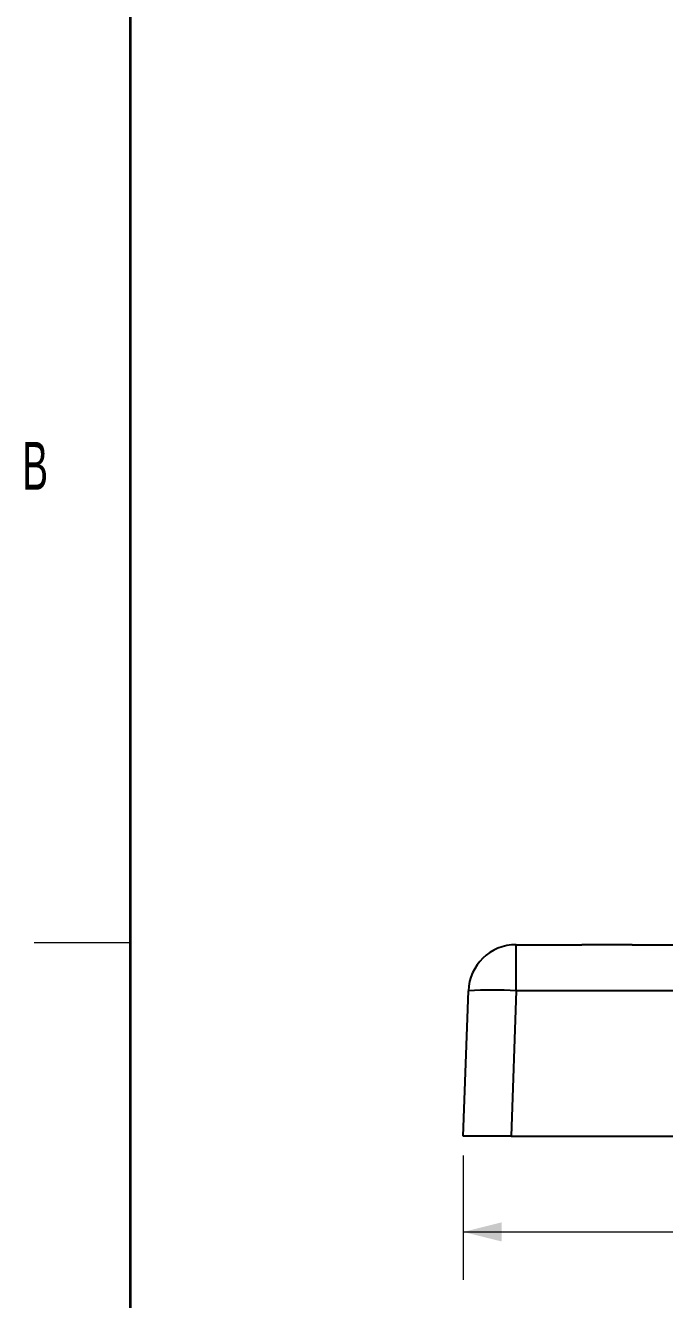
# Model space of a CAD drawing. Header units: inches. Extents: x 0.2 to 16.8, y 0.2 to 10.8.
# Drawn here: x 0.227 to 1.896, y 2.069 to 5.394 of the extents above; entities that cross this region are included whole.
import ezdxf

# ---------------------------------------------------------------- set-up
doc = ezdxf.new("R2010")
doc.units = ezdxf.units.IN
doc.header["$MEASUREMENT"] = 0
doc.styles.add('SLDTEXTSTYLE0', font='TXT', dxfattribs={"width": 0.605})
doc.dimstyles.new('SLDDIMSTYLE0', dxfattribs={"dimtxt": 0.101115, "dimasz": 0.1, "dimexe": 0, "dimexo": 0.0625, "dimgap": 0.025279, "dimtad": 0, "dimtih": 1, "dimtoh": 1, "dimdec": 0, "dimrnd": 1e-09, "dimzin": 12, "dimdsep": 46, "dimtxsty": 'SLDTEXTSTYLE0', "dimsah": 1, "dimcen": 0.09, "dimadec": 0, "dimazin": 3, "dimtfac": 1, "dimtdec": 3, "dimtofl": 0, "dimtmove": 0, "dimatfit": 3, "dimfxl": 1, "dimfrac": 2, "dimtolj": 1, "dimtzin": 12, "dimarcsym": 0})

# ---------------------------------------------------------------- blocks, each defined once
blk = doc.blocks.new('_D')
at = {"color": 7, "linetype": 'Continuous', "lineweight": 18}
for p, q in [((1.3703, 2.4448), (1.3703, 2.1201)), ((8.3703, 2.4448), (8.3703, 2.1201)), ((1.3703, 2.2451), (4.7931, 2.2451)), ((8.3703, 2.2451), (4.9783, 2.2451))]:
    blk.add_line(p, q, dxfattribs=at)
for points in [[(1.3703, 2.2451), (1.4703, 2.2201), (1.4703, 2.2701)], [(8.3703, 2.2451), (8.2703, 2.2701), (8.2703, 2.2201)]]:
    blk.add_solid(points, dxfattribs=at)
at = {"color": 7, "linetype": 'Continuous', "lineweight": 18, "insert": (4.7931, 2.3017), "char_height": 0.10417, "attachment_point": 1, "style": 'SLDTEXTSTYLE0'}
blk.add_mtext('7in', dxfattribs=at)

msp = doc.modelspace()

# ---------------------------------------------------------------- linework, layer by layer
at = {"color": 7, "linetype": 'Continuous', "lineweight": 35}
msp.add_line((0.5, 10.5), (0.5, 0.5), dxfattribs=at)
at = {"color": 7, "linetype": 'Continuous', "lineweight": 18}
msp.add_line((0.5, 3), (0.25, 3), dxfattribs=at)
at = {"color": 7, "linetype": 'Continuous', "lineweight": 25}
for p, q in [((1.5085, 2.8742), (1.5085, 2.9948)), ((1.5085, 2.9948), (1.6795, 2.9948)), ((1.8112, 2.9948), (7.9295, 2.9948)), ((1.3703, 2.4948), (1.3836, 2.8742)), ((1.5085, 2.8742), (1.4953, 2.4948)), ((8.2322, 2.8742), (1.5085, 2.8742)), ((1.4953, 2.4948), (1.3703, 2.4948)), ((1.4953, 2.4948), (8.2454, 2.4948))]:
    msp.add_line(p, q, dxfattribs=at)
for centre, radius, start, end in [((1.5085, 2.8698), 0.125, 90, 178), ((1.4461, 1.978), 0.8983, 86.0129, 93.9871)]:
    msp.add_arc(centre, radius, start, end, dxfattribs=at)
msp.add_open_spline([(1.8112, 2.9948), (1.7899, 2.9948), (1.768, 2.9943), (1.7342, 2.9943), (1.723, 2.9944), (1.701, 2.9947), (1.6901, 2.9948), (1.6795, 2.9948)], degree=3, knots=[0, 0, 0, 0, 0.5, 0.5, 0.75, 0.75, 1, 1, 1, 1], dxfattribs=at)

# ---------------------------------------------------------------- texts
at = {"color": 7, "linetype": 'Continuous', "lineweight": 0, "insert": (0.2524, 4.307), "char_height": 0.125, "attachment_point": 2, "style": 'SLDTEXTSTYLE0'}
msp.add_mtext('B', dxfattribs=at)

# ---------------------------------------------------------------- dimensions: what is measured, and where the dimension line sits
at = {"color": 7, "linetype": 'Continuous', "lineweight": 18}
dim = msp.add_linear_dim(base=(8.3703, 2.2451), p1=(1.3703, 2.4948), p2=(8.3703, 2.4948), dimstyle='SLDDIMSTYLE0', dxfattribs=at)
dim.commit()
dim.dimension.update_dxf_attribs({"geometry": '_D', "text_midpoint": (4.8857, 2.2451), "dimtype": 160})

doc.saveas('drawing.dxf')
